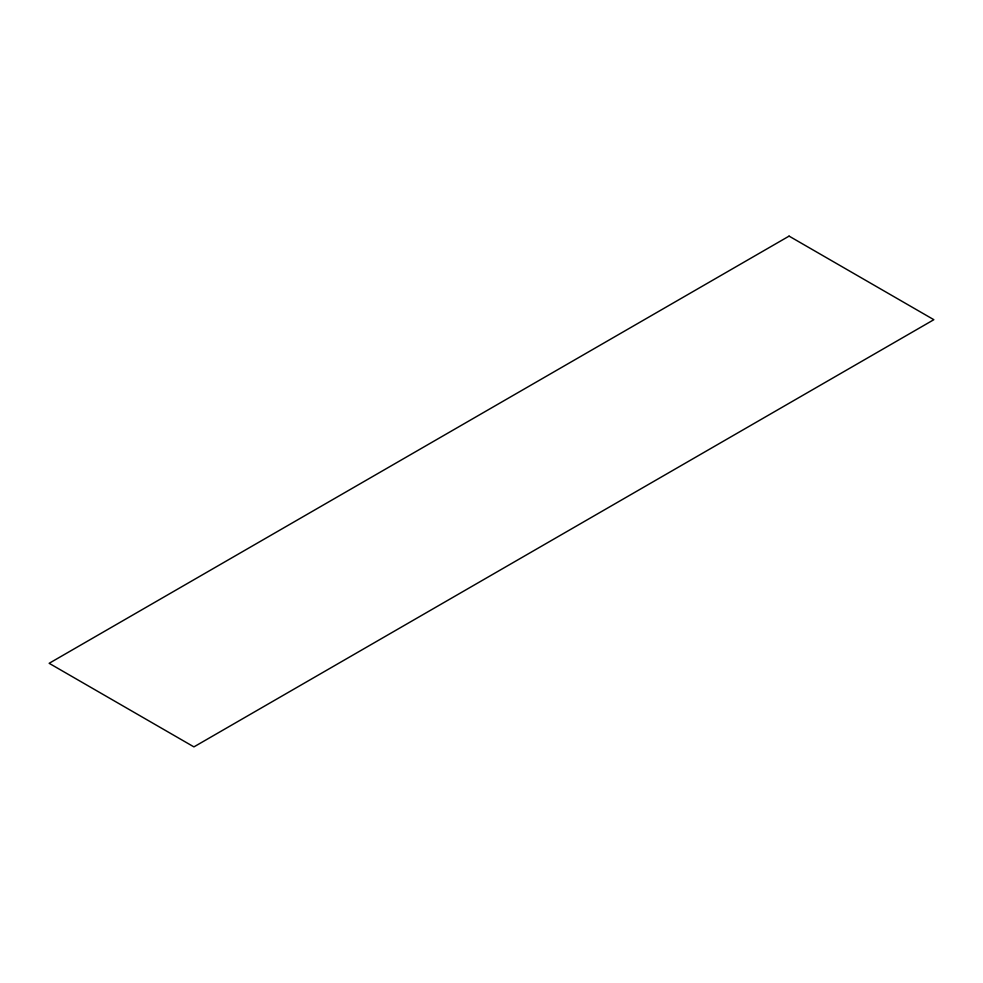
<?xml version="1.0" encoding="UTF-8"?>
<svg xmlns="http://www.w3.org/2000/svg" width="983" height="983" viewBox="0 0 983 983"><rect width="100%" height="100%" fill="white"/><g stroke="black" fill="none" stroke-linecap="round" stroke-linejoin="round"><path stroke-width="1.47" d="M789.079 236.117L49.15 663.304L193.921 746.883L933.85 319.696L789.079 236.117"/></g></svg>
